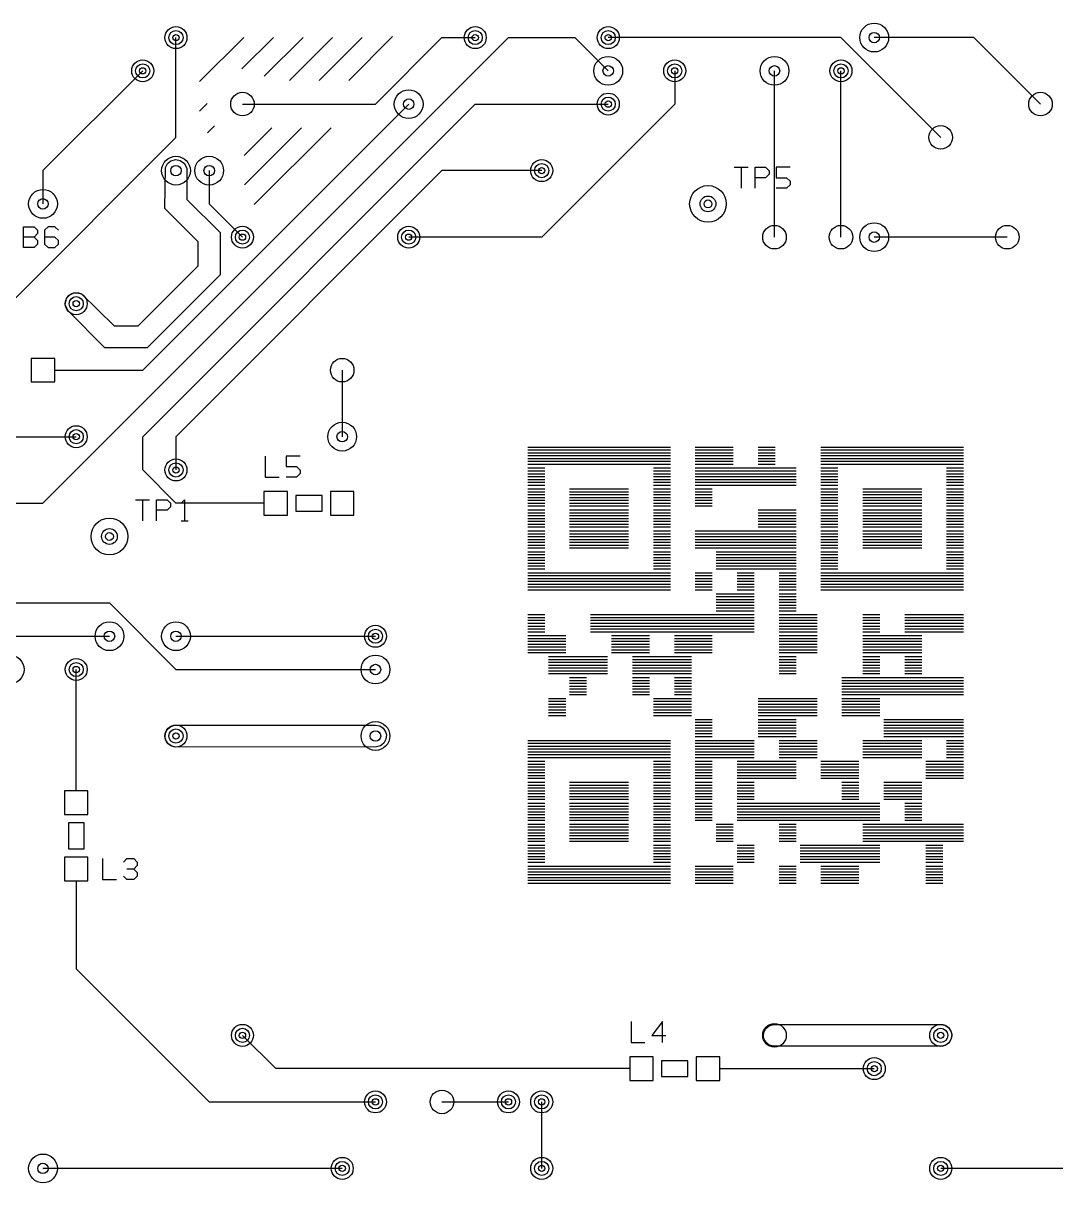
# Model space of a CAD drawing. Extents: x 8 to 285, y 7 to 52.
# Drawn here: x 150.38 to 189.81, y 7.07 to 51.35 of the extents above; entities that cross this region are included whole.
import ezdxf

# ---------------------------------------------------------------- set-up
doc = ezdxf.new("R2010")
doc.units = 0
doc.layers.add('SCORE', color=5, linetype='CONTINUOUS')

msp = doc.modelspace()

# ---------------------------------------------------------------- linework, layer by layer
at = {"layer": 'SCORE'}
for p, q in [((151.13, 33.02), (168.91, 50.8)), ((156.21, 46.99), (156.21, 50.8)), ((157.11, 49.1204), (158.7996, 50.81)), ((158.7303, 49.6093), (159.931, 50.81)), ((159.578, 49.3257), (161.0623, 50.81)), ((160.5437, 49.16), (162.1937, 50.81)), ((161.6751, 49.16), (163.3251, 50.81)), ((162.8064, 49.16), (164.4837, 50.8373)), ((163.83, 48.26), (166.37, 50.8)), ((166.37, 50.8), (167.64, 50.8)), ((168.91, 50.8), (171.45, 50.8)), ((171.45, 50.8), (172.72, 49.53)), ((181.61, 50.8), (172.72, 50.8)), ((185.42, 46.99), (181.61, 50.8)), ((186.69, 50.8), (182.88, 50.8)), ((189.23, 48.26), (186.69, 50.8)), ((154.94, 49.53), (151.13, 45.72)), ((175.26, 49.53), (175.26, 48.26)), ((179.07, 43.18), (179.07, 49.53)), ((181.61, 43.18), (181.61, 49.53)), ((157.11, 47.989), (157.4007, 48.2797)), ((154.94, 38.1), (165.1, 48.26)), ((154.94, 35.56), (167.64, 48.26)), ((158.75, 48.26), (163.83, 48.26)), ((167.64, 48.26), (172.72, 48.26)), ((175.26, 48.26), (170.18, 43.18)), ((157.4205, 47.1682), (157.6843, 47.432)), ((149.86, 40.64), (156.21, 46.99)), ((158.8104, 46.2954), (159.8751, 47.36)), ((158.8241, 45.1777), (161.0064, 47.36)), ((159.1987, 44.4209), (162.1378, 47.36)), ((155.8853, 45.9864), (156.012, 46.0904)), ((156.012, 46.0904), (156.21, 46.14)), ((156.21, 46.14), (156.3707, 46.108)), ((156.3707, 46.108), (156.5347, 45.9864)), ((151.13, 45.72), (151.13, 44.45)), ((155.79, 44.276), (155.8081, 45.8419)), ((155.8081, 45.8419), (155.8853, 45.9864)), ((166.37, 45.72), (156.21, 35.56)), ((156.5347, 45.9864), (156.6219, 45.8019)), ((156.6219, 45.8019), (156.63, 44.624)), ((157.48, 45.72), (157.48, 44.45)), ((170.18, 45.72), (166.37, 45.72)), ((177.53, 45.85), (178.0633, 45.85)), ((177.7967, 45.85), (177.7967, 45.05)), ((178.33, 45.05), (178.33, 45.85)), ((178.33, 45.85), (178.73, 45.85)), ((178.73, 45.85), (178.8633, 45.7167)), ((178.8633, 45.7167), (178.8633, 45.5833)), ((179.6633, 45.85), (179.13, 45.85)), ((179.13, 45.85), (179.13, 45.45)), ((178.73, 45.45), (178.33, 45.45)), ((178.8633, 45.5833), (178.73, 45.45)), ((179.13, 45.45), (179.53, 45.45)), ((179.53, 45.45), (179.6633, 45.3167)), ((179.6633, 45.1833), (179.53, 45.05)), ((179.6633, 45.3167), (179.6633, 45.1833)), ((179.53, 45.05), (179.13, 45.05)), ((156.63, 44.624), (157.9, 43.354)), ((157.48, 44.45), (158.75, 43.18)), ((157.06, 43.006), (155.79, 44.276)), ((150.39, 42.78), (150.39, 43.58)), ((150.39, 43.58), (150.79, 43.58)), ((150.79, 43.58), (150.9233, 43.4467)), ((150.9233, 43.4467), (150.9233, 43.3133)), ((151.3233, 43.58), (151.19, 43.4467)), ((151.19, 43.4467), (151.19, 42.9133)), ((151.59, 43.58), (151.3233, 43.58)), ((151.7233, 43.4467), (151.59, 43.58)), ((150.79, 43.18), (150.39, 43.18)), ((150.9233, 43.3133), (150.79, 43.18)), ((150.79, 43.18), (150.9233, 43.0467)), ((150.9233, 43.0467), (150.9233, 42.9133)), ((151.59, 43.18), (151.19, 43.18)), ((151.7233, 43.0467), (151.59, 43.18)), ((151.7233, 42.9133), (151.7233, 43.0467)), ((157.06, 42.084), (157.06, 43.006)), ((157.9, 43.354), (157.9, 41.736)), ((170.18, 43.18), (165.1, 43.18)), ((187.96, 43.18), (182.88, 43.18)), ((150.79, 42.78), (150.39, 42.78)), ((150.9233, 42.9133), (150.79, 42.78)), ((151.19, 42.9133), (151.3233, 42.78)), ((151.3233, 42.78), (151.59, 42.78)), ((151.59, 42.78), (151.7233, 42.9133)), ((154.766, 39.79), (157.06, 42.084)), ((157.9, 41.736), (155.114, 38.95)), ((151.982, 40.5988), (152.0296, 40.838)), ((152.0296, 40.838), (152.1336, 40.9647)), ((152.1336, 40.9647), (152.2781, 41.0419)), ((152.2781, 41.0419), (152.4412, 41.058)), ((152.4412, 41.058), (152.598, 41.0104)), ((152.598, 41.0104), (153.844, 39.79)), ((152.0753, 40.3736), (151.982, 40.5988)), ((153.496, 38.95), (152.0753, 40.3736)), ((153.844, 39.79), (154.766, 39.79)), ((151.58, 38.55), (150.68, 38.55)), ((150.68, 38.55), (150.68, 37.65)), ((151.58, 37.65), (151.58, 38.55)), ((155.114, 38.95), (153.496, 38.95)), ((151.58, 38.1), (153.67, 38.1)), ((153.67, 38.1), (154.94, 38.1)), ((162.56, 38.1), (162.56, 35.56)), ((150.68, 37.65), (151.58, 37.65)), ((147.32, 35.56), (152.4, 35.56)), ((154.94, 34.29), (154.94, 35.56)), ((156.21, 35.56), (156.21, 34.29)), ((169.645, 35.165), (175.095, 35.165)), ((169.645, 35.0567), (175.095, 35.0567)), ((176.045, 35.165), (177.495, 35.165)), ((176.045, 35.0567), (177.495, 35.0567)), ((178.445, 35.165), (179.095, 35.165)), ((178.445, 35.0567), (179.095, 35.0567)), ((180.845, 35.165), (186.295, 35.165)), ((180.845, 35.0567), (186.295, 35.0567)), ((159.62, 34.82), (159.62, 34.02)), ((160.9533, 34.82), (160.42, 34.82)), ((160.42, 34.82), (160.42, 34.42)), ((169.645, 34.9483), (175.095, 34.9483)), ((169.645, 34.84), (175.095, 34.84)), ((169.645, 34.7317), (175.095, 34.7317)), ((169.645, 34.6233), (175.095, 34.6233)), ((176.045, 34.9483), (177.495, 34.9483)), ((176.045, 34.84), (177.495, 34.84)), ((176.045, 34.7317), (177.495, 34.7317)), ((176.045, 34.6233), (177.495, 34.6233)), ((178.445, 34.9483), (179.095, 34.9483)), ((178.445, 34.84), (179.095, 34.84)), ((178.445, 34.7317), (179.095, 34.7317)), ((178.445, 34.6233), (179.095, 34.6233)), ((180.845, 34.9483), (186.295, 34.9483)), ((180.845, 34.84), (186.295, 34.84)), ((180.845, 34.7317), (186.295, 34.7317)), ((180.845, 34.6233), (186.295, 34.6233)), ((156.21, 33.02), (154.94, 34.29)), ((160.42, 34.42), (160.82, 34.42)), ((160.82, 34.42), (160.9533, 34.2867)), ((160.9533, 34.1533), (160.82, 34.02)), ((160.9533, 34.2867), (160.9533, 34.1533)), ((169.645, 34.515), (175.095, 34.515)), ((169.645, 34.365), (170.295, 34.365)), ((169.645, 34.2567), (170.295, 34.2567)), ((169.645, 34.1483), (170.295, 34.1483)), ((174.445, 34.365), (175.095, 34.365)), ((174.445, 34.2567), (175.095, 34.2567)), ((174.445, 34.1483), (175.095, 34.1483)), ((176.045, 34.515), (177.495, 34.515)), ((176.045, 34.365), (179.895, 34.365)), ((176.045, 34.2567), (179.895, 34.2567)), ((176.045, 34.1483), (179.895, 34.1483)), ((178.445, 34.515), (179.095, 34.515)), ((180.845, 34.515), (186.295, 34.515)), ((180.845, 34.365), (181.495, 34.365)), ((180.845, 34.2567), (181.495, 34.2567)), ((180.845, 34.1483), (181.495, 34.1483)), ((185.645, 34.365), (186.295, 34.365)), ((185.645, 34.2567), (186.295, 34.2567)), ((185.645, 34.1483), (186.295, 34.1483)), ((159.62, 34.02), (160.1533, 34.02)), ((160.82, 34.02), (160.42, 34.02)), ((169.645, 34.04), (170.295, 34.04)), ((169.645, 33.9317), (170.295, 33.9317)), ((169.645, 33.8233), (170.295, 33.8233)), ((169.645, 33.715), (170.295, 33.715)), ((174.445, 34.04), (175.095, 34.04)), ((174.445, 33.9317), (175.095, 33.9317)), ((174.445, 33.8233), (175.095, 33.8233)), ((174.445, 33.715), (175.095, 33.715)), ((176.045, 34.04), (179.895, 34.04)), ((176.045, 33.9317), (179.895, 33.9317)), ((176.045, 33.8233), (179.895, 33.8233)), ((176.045, 33.715), (179.895, 33.715)), ((180.845, 34.04), (181.495, 34.04)), ((180.845, 33.9317), (181.495, 33.9317)), ((180.845, 33.8233), (181.495, 33.8233)), ((180.845, 33.715), (181.495, 33.715)), ((185.645, 34.04), (186.295, 34.04)), ((185.645, 33.9317), (186.295, 33.9317)), ((185.645, 33.8233), (186.295, 33.8233)), ((185.645, 33.715), (186.295, 33.715)), ((160.47, 33.47), (159.57, 33.47)), ((159.57, 33.47), (159.57, 32.57)), ((160.47, 32.57), (160.47, 33.47)), ((161.79, 33.32), (160.79, 33.32)), ((160.79, 33.32), (160.79, 32.72)), ((161.79, 32.72), (161.79, 33.32)), ((163.01, 33.47), (162.11, 33.47)), ((162.11, 33.47), (162.11, 32.57)), ((163.01, 32.57), (163.01, 33.47)), ((169.645, 33.565), (170.295, 33.565)), ((169.645, 33.4567), (170.295, 33.4567)), ((169.645, 33.3483), (170.295, 33.3483)), ((169.645, 33.24), (170.295, 33.24)), ((171.245, 33.565), (173.495, 33.565)), ((171.245, 33.4567), (173.495, 33.4567)), ((171.245, 33.3483), (173.495, 33.3483)), ((171.245, 33.24), (173.495, 33.24)), ((174.445, 33.565), (175.095, 33.565)), ((174.445, 33.4567), (175.095, 33.4567)), ((174.445, 33.3483), (175.095, 33.3483)), ((174.445, 33.24), (175.095, 33.24)), ((176.045, 33.565), (176.695, 33.565)), ((176.045, 33.4567), (176.695, 33.4567)), ((176.045, 33.3483), (176.695, 33.3483)), ((176.045, 33.24), (176.695, 33.24)), ((180.845, 33.565), (181.495, 33.565)), ((180.845, 33.4567), (181.495, 33.4567)), ((180.845, 33.3483), (181.495, 33.3483)), ((180.845, 33.24), (181.495, 33.24)), ((182.445, 33.565), (184.695, 33.565)), ((182.445, 33.4567), (184.695, 33.4567)), ((182.445, 33.3483), (184.695, 33.3483)), ((182.445, 33.24), (184.695, 33.24)), ((185.645, 33.565), (186.295, 33.565)), ((185.645, 33.4567), (186.295, 33.4567)), ((185.645, 33.3483), (186.295, 33.3483)), ((185.645, 33.24), (186.295, 33.24)), ((149.86, 33.02), (151.13, 33.02)), ((154.67, 33.15), (155.2033, 33.15)), ((154.9367, 33.15), (154.9367, 32.35)), ((155.47, 32.35), (155.47, 33.15)), ((155.47, 33.15), (155.87, 33.15)), ((155.87, 33.15), (156.0033, 33.0167)), ((156.0033, 32.8833), (155.87, 32.75)), ((156.0033, 33.0167), (156.0033, 32.8833)), ((157.48, 33.02), (156.21, 33.02)), ((156.4033, 33.0167), (156.5367, 33.15)), ((156.5367, 33.15), (156.5367, 32.35)), ((159.57, 33.02), (157.48, 33.02)), ((169.645, 33.1317), (170.295, 33.1317)), ((169.645, 33.0233), (170.295, 33.0233)), ((169.645, 32.915), (170.295, 32.915)), ((171.245, 33.1317), (173.495, 33.1317)), ((171.245, 33.0233), (173.495, 33.0233)), ((171.245, 32.915), (173.495, 32.915)), ((174.445, 33.1317), (175.095, 33.1317)), ((174.445, 33.0233), (175.095, 33.0233)), ((174.445, 32.915), (175.095, 32.915)), ((176.045, 33.1317), (176.695, 33.1317)), ((176.045, 33.0233), (176.695, 33.0233)), ((176.045, 32.915), (176.695, 32.915)), ((180.845, 33.1317), (181.495, 33.1317)), ((180.845, 33.0233), (181.495, 33.0233)), ((180.845, 32.915), (181.495, 32.915)), ((182.445, 33.1317), (184.695, 33.1317)), ((182.445, 33.0233), (184.695, 33.0233)), ((182.445, 32.915), (184.695, 32.915)), ((185.645, 33.1317), (186.295, 33.1317)), ((185.645, 33.0233), (186.295, 33.0233)), ((185.645, 32.915), (186.295, 32.915)), ((155.87, 32.75), (155.47, 32.75)), ((156.4033, 32.35), (156.67, 32.35)), ((159.57, 32.57), (160.47, 32.57)), ((160.79, 32.72), (161.79, 32.72)), ((162.11, 32.57), (163.01, 32.57)), ((169.645, 32.765), (170.295, 32.765)), ((169.645, 32.6567), (170.295, 32.6567)), ((169.645, 32.5483), (170.295, 32.5483)), ((169.645, 32.44), (170.295, 32.44)), ((169.645, 32.3317), (170.295, 32.3317)), ((171.245, 32.765), (173.495, 32.765)), ((171.245, 32.6567), (173.495, 32.6567)), ((171.245, 32.5483), (173.495, 32.5483)), ((171.245, 32.44), (173.495, 32.44)), ((171.245, 32.3317), (173.495, 32.3317)), ((174.445, 32.765), (175.095, 32.765)), ((174.445, 32.6567), (175.095, 32.6567)), ((174.445, 32.5483), (175.095, 32.5483)), ((174.445, 32.44), (175.095, 32.44)), ((174.445, 32.3317), (175.095, 32.3317)), ((178.445, 32.765), (179.895, 32.765)), ((178.445, 32.6567), (179.895, 32.6567)), ((178.445, 32.5483), (179.895, 32.5483)), ((178.445, 32.44), (179.895, 32.44)), ((178.445, 32.3317), (179.895, 32.3317)), ((180.845, 32.765), (181.495, 32.765)), ((180.845, 32.6567), (181.495, 32.6567)), ((180.845, 32.5483), (181.495, 32.5483)), ((180.845, 32.44), (181.495, 32.44)), ((180.845, 32.3317), (181.495, 32.3317)), ((182.445, 32.765), (184.695, 32.765)), ((182.445, 32.6567), (184.695, 32.6567)), ((182.445, 32.5483), (184.695, 32.5483)), ((182.445, 32.44), (184.695, 32.44)), ((182.445, 32.3317), (184.695, 32.3317)), ((185.645, 32.765), (186.295, 32.765)), ((185.645, 32.6567), (186.295, 32.6567)), ((185.645, 32.5483), (186.295, 32.5483)), ((185.645, 32.44), (186.295, 32.44)), ((185.645, 32.3317), (186.295, 32.3317)), ((169.645, 32.2233), (170.295, 32.2233)), ((169.645, 32.115), (170.295, 32.115)), ((169.645, 31.965), (170.295, 31.965)), ((171.245, 32.2233), (173.495, 32.2233)), ((171.245, 32.115), (173.495, 32.115)), ((171.245, 31.965), (173.495, 31.965)), ((174.445, 32.2233), (175.095, 32.2233)), ((174.445, 32.115), (175.095, 32.115)), ((174.445, 31.965), (175.095, 31.965)), ((176.045, 31.965), (179.895, 31.965)), ((178.445, 32.2233), (179.895, 32.2233)), ((178.445, 32.115), (179.895, 32.115)), ((180.845, 32.2233), (181.495, 32.2233)), ((180.845, 32.115), (181.495, 32.115)), ((180.845, 31.965), (181.495, 31.965)), ((182.445, 32.2233), (184.695, 32.2233)), ((182.445, 32.115), (184.695, 32.115)), ((182.445, 31.965), (184.695, 31.965)), ((185.645, 32.2233), (186.295, 32.2233)), ((185.645, 32.115), (186.295, 32.115)), ((185.645, 31.965), (186.295, 31.965)), ((169.645, 31.8567), (170.295, 31.8567)), ((169.645, 31.7483), (170.295, 31.7483)), ((169.645, 31.64), (170.295, 31.64)), ((169.645, 31.5317), (170.295, 31.5317)), ((171.245, 31.8567), (173.495, 31.8567)), ((171.245, 31.7483), (173.495, 31.7483)), ((171.245, 31.64), (173.495, 31.64)), ((171.245, 31.5317), (173.495, 31.5317)), ((174.445, 31.8567), (175.095, 31.8567)), ((174.445, 31.7483), (175.095, 31.7483)), ((174.445, 31.64), (175.095, 31.64)), ((174.445, 31.5317), (175.095, 31.5317)), ((176.045, 31.8567), (179.895, 31.8567)), ((176.045, 31.7483), (179.895, 31.7483)), ((176.045, 31.64), (179.895, 31.64)), ((176.045, 31.5317), (179.895, 31.5317)), ((180.845, 31.8567), (181.495, 31.8567)), ((180.845, 31.7483), (181.495, 31.7483)), ((180.845, 31.64), (181.495, 31.64)), ((180.845, 31.5317), (181.495, 31.5317)), ((182.445, 31.8567), (184.695, 31.8567)), ((182.445, 31.7483), (184.695, 31.7483)), ((182.445, 31.64), (184.695, 31.64)), ((182.445, 31.5317), (184.695, 31.5317)), ((185.645, 31.8567), (186.295, 31.8567)), ((185.645, 31.7483), (186.295, 31.7483)), ((185.645, 31.64), (186.295, 31.64)), ((185.645, 31.5317), (186.295, 31.5317)), ((169.645, 31.4233), (170.295, 31.4233)), ((169.645, 31.315), (170.295, 31.315)), ((169.645, 31.165), (170.295, 31.165)), ((169.645, 31.0567), (170.295, 31.0567)), ((171.245, 31.4233), (173.495, 31.4233)), ((171.245, 31.315), (173.495, 31.315)), ((174.445, 31.4233), (175.095, 31.4233)), ((174.445, 31.315), (175.095, 31.315)), ((174.445, 31.165), (175.095, 31.165)), ((174.445, 31.0567), (175.095, 31.0567)), ((176.045, 31.4233), (179.895, 31.4233)), ((176.045, 31.315), (179.895, 31.315)), ((176.845, 31.165), (179.895, 31.165)), ((176.845, 31.0567), (179.895, 31.0567)), ((180.845, 31.4233), (181.495, 31.4233)), ((180.845, 31.315), (181.495, 31.315)), ((180.845, 31.165), (181.495, 31.165)), ((180.845, 31.0567), (181.495, 31.0567)), ((182.445, 31.4233), (184.695, 31.4233)), ((182.445, 31.315), (184.695, 31.315)), ((185.645, 31.4233), (186.295, 31.4233)), ((185.645, 31.315), (186.295, 31.315)), ((185.645, 31.165), (186.295, 31.165)), ((185.645, 31.0567), (186.295, 31.0567)), ((169.645, 30.9483), (170.295, 30.9483)), ((169.645, 30.84), (170.295, 30.84)), ((169.645, 30.7317), (170.295, 30.7317)), ((169.645, 30.6233), (170.295, 30.6233)), ((174.445, 30.9483), (175.095, 30.9483)), ((174.445, 30.84), (175.095, 30.84)), ((174.445, 30.7317), (175.095, 30.7317)), ((174.445, 30.6233), (175.095, 30.6233)), ((176.845, 30.9483), (179.895, 30.9483)), ((176.845, 30.84), (179.895, 30.84)), ((176.845, 30.7317), (179.895, 30.7317)), ((176.845, 30.6233), (179.895, 30.6233)), ((180.845, 30.9483), (181.495, 30.9483)), ((180.845, 30.84), (181.495, 30.84)), ((180.845, 30.7317), (181.495, 30.7317)), ((180.845, 30.6233), (181.495, 30.6233)), ((185.645, 30.9483), (186.295, 30.9483)), ((185.645, 30.84), (186.295, 30.84)), ((185.645, 30.7317), (186.295, 30.7317)), ((185.645, 30.6233), (186.295, 30.6233)), ((169.645, 30.515), (170.295, 30.515)), ((169.645, 30.365), (175.095, 30.365)), ((169.645, 30.2567), (175.095, 30.2567)), ((169.645, 30.1483), (175.095, 30.1483)), ((174.445, 30.515), (175.095, 30.515)), ((176.045, 30.365), (176.695, 30.365)), ((176.045, 30.2567), (176.695, 30.2567)), ((176.045, 30.1483), (176.695, 30.1483)), ((176.845, 30.515), (179.895, 30.515)), ((177.645, 30.365), (178.295, 30.365)), ((177.645, 30.2567), (178.295, 30.2567)), ((177.645, 30.1483), (178.295, 30.1483)), ((179.245, 30.365), (179.895, 30.365)), ((179.245, 30.2567), (179.895, 30.2567)), ((179.245, 30.1483), (179.895, 30.1483)), ((180.845, 30.515), (181.495, 30.515)), ((180.845, 30.365), (186.295, 30.365)), ((180.845, 30.2567), (186.295, 30.2567)), ((180.845, 30.1483), (186.295, 30.1483)), ((185.645, 30.515), (186.295, 30.515)), ((169.645, 30.04), (175.095, 30.04)), ((169.645, 29.9317), (175.095, 29.9317)), ((169.645, 29.8233), (175.095, 29.8233)), ((169.645, 29.715), (175.095, 29.715)), ((176.045, 30.04), (176.695, 30.04)), ((176.045, 29.9317), (176.695, 29.9317)), ((176.045, 29.8233), (176.695, 29.8233)), ((176.045, 29.715), (176.695, 29.715)), ((177.645, 30.04), (178.295, 30.04)), ((177.645, 29.9317), (178.295, 29.9317)), ((177.645, 29.8233), (178.295, 29.8233)), ((177.645, 29.715), (178.295, 29.715)), ((179.245, 30.04), (179.895, 30.04)), ((179.245, 29.9317), (179.895, 29.9317)), ((179.245, 29.8233), (179.895, 29.8233)), ((179.245, 29.715), (179.895, 29.715)), ((180.845, 30.04), (186.295, 30.04)), ((180.845, 29.9317), (186.295, 29.9317)), ((180.845, 29.8233), (186.295, 29.8233)), ((180.845, 29.715), (186.295, 29.715)), ((176.845, 29.565), (178.295, 29.565)), ((176.845, 29.4567), (178.295, 29.4567)), ((176.845, 29.3483), (178.295, 29.3483)), ((176.845, 29.24), (178.295, 29.24)), ((179.245, 29.565), (179.895, 29.565)), ((179.245, 29.4567), (179.895, 29.4567)), ((179.245, 29.3483), (179.895, 29.3483)), ((179.245, 29.24), (179.895, 29.24)), ((144.78, 29.21), (153.67, 29.21)), ((153.67, 29.21), (156.21, 26.67)), ((176.845, 29.1317), (178.295, 29.1317)), ((176.845, 29.0233), (178.295, 29.0233)), ((176.845, 28.915), (178.295, 28.915)), ((179.245, 29.1317), (179.895, 29.1317)), ((179.245, 29.0233), (179.895, 29.0233)), ((179.245, 28.915), (179.895, 28.915)), ((169.645, 28.765), (170.295, 28.765)), ((169.645, 28.6567), (170.295, 28.6567)), ((169.645, 28.5483), (170.295, 28.5483)), ((169.645, 28.44), (170.295, 28.44)), ((172.045, 28.765), (178.295, 28.765)), ((172.045, 28.6567), (178.295, 28.6567)), ((172.045, 28.5483), (178.295, 28.5483)), ((172.045, 28.44), (178.295, 28.44)), ((179.245, 28.765), (180.695, 28.765)), ((179.245, 28.6567), (180.695, 28.6567)), ((179.245, 28.5483), (180.695, 28.5483)), ((179.245, 28.44), (180.695, 28.44)), ((182.445, 28.765), (183.095, 28.765)), ((182.445, 28.6567), (183.095, 28.6567)), ((182.445, 28.5483), (183.095, 28.5483)), ((182.445, 28.44), (183.095, 28.44)), ((184.045, 28.765), (186.295, 28.765)), ((184.045, 28.6567), (186.295, 28.6567)), ((184.045, 28.5483), (186.295, 28.5483)), ((184.045, 28.44), (186.295, 28.44)), ((143.51, 27.94), (153.67, 27.94)), ((156.21, 27.94), (163.83, 27.94)), ((169.645, 28.3317), (170.295, 28.3317)), ((169.645, 28.2233), (170.295, 28.2233)), ((169.645, 28.115), (170.295, 28.115)), ((169.645, 27.965), (171.095, 27.965)), ((172.045, 28.3317), (178.295, 28.3317)), ((172.045, 28.2233), (178.295, 28.2233)), ((172.045, 28.115), (178.295, 28.115)), ((172.845, 27.965), (174.295, 27.965)), ((175.245, 27.965), (176.695, 27.965)), ((179.245, 28.3317), (180.695, 28.3317)), ((179.245, 28.2233), (180.695, 28.2233)), ((179.245, 28.115), (180.695, 28.115)), ((179.245, 27.965), (180.695, 27.965)), ((182.445, 28.3317), (183.095, 28.3317)), ((182.445, 28.2233), (183.095, 28.2233)), ((182.445, 28.115), (183.095, 28.115)), ((182.445, 27.965), (184.695, 27.965)), ((184.045, 28.3317), (186.295, 28.3317)), ((184.045, 28.2233), (186.295, 28.2233)), ((184.045, 28.115), (186.295, 28.115)), ((169.645, 27.8567), (171.095, 27.8567)), ((169.645, 27.7483), (171.095, 27.7483)), ((169.645, 27.64), (171.095, 27.64)), ((169.645, 27.5317), (171.095, 27.5317)), ((172.845, 27.8567), (174.295, 27.8567)), ((172.845, 27.7483), (174.295, 27.7483)), ((172.845, 27.64), (174.295, 27.64)), ((172.845, 27.5317), (174.295, 27.5317)), ((175.245, 27.8567), (176.695, 27.8567)), ((175.245, 27.7483), (176.695, 27.7483)), ((175.245, 27.64), (176.695, 27.64)), ((175.245, 27.5317), (176.695, 27.5317)), ((179.245, 27.8567), (180.695, 27.8567)), ((179.245, 27.7483), (180.695, 27.7483)), ((179.245, 27.64), (180.695, 27.64)), ((179.245, 27.5317), (180.695, 27.5317)), ((182.445, 27.8567), (184.695, 27.8567)), ((182.445, 27.7483), (184.695, 27.7483)), ((182.445, 27.64), (184.695, 27.64)), ((182.445, 27.5317), (184.695, 27.5317)), ((169.645, 27.4233), (171.095, 27.4233)), ((169.645, 27.315), (171.095, 27.315)), ((170.445, 27.165), (172.695, 27.165)), ((170.445, 27.0567), (172.695, 27.0567)), ((172.845, 27.4233), (174.295, 27.4233)), ((172.845, 27.315), (174.295, 27.315)), ((173.645, 27.165), (175.895, 27.165)), ((173.645, 27.0567), (175.895, 27.0567)), ((175.245, 27.4233), (176.695, 27.4233)), ((175.245, 27.315), (176.695, 27.315)), ((179.245, 27.4233), (180.695, 27.4233)), ((179.245, 27.315), (180.695, 27.315)), ((179.245, 27.165), (179.895, 27.165)), ((179.245, 27.0567), (179.895, 27.0567)), ((182.445, 27.4233), (184.695, 27.4233)), ((182.445, 27.315), (184.695, 27.315)), ((182.445, 27.165), (183.095, 27.165)), ((182.445, 27.0567), (183.095, 27.0567)), ((184.045, 27.165), (184.695, 27.165)), ((184.045, 27.0567), (184.695, 27.0567)), ((152.4, 24.13), (152.4, 26.67)), ((156.21, 26.67), (163.83, 26.67)), ((170.445, 26.9483), (172.695, 26.9483)), ((170.445, 26.84), (172.695, 26.84)), ((170.445, 26.7317), (172.695, 26.7317)), ((170.445, 26.6233), (172.695, 26.6233)), ((173.645, 26.9483), (175.895, 26.9483)), ((173.645, 26.84), (175.895, 26.84)), ((173.645, 26.7317), (175.895, 26.7317)), ((173.645, 26.6233), (175.895, 26.6233)), ((179.245, 26.9483), (179.895, 26.9483)), ((179.245, 26.84), (179.895, 26.84)), ((179.245, 26.7317), (179.895, 26.7317)), ((179.245, 26.6233), (179.895, 26.6233)), ((182.445, 26.9483), (183.095, 26.9483)), ((182.445, 26.84), (183.095, 26.84)), ((182.445, 26.7317), (183.095, 26.7317)), ((182.445, 26.6233), (183.095, 26.6233)), ((184.045, 26.9483), (184.695, 26.9483)), ((184.045, 26.84), (184.695, 26.84)), ((184.045, 26.7317), (184.695, 26.7317)), ((184.045, 26.6233), (184.695, 26.6233)), ((170.445, 26.515), (172.695, 26.515)), ((171.245, 26.365), (171.895, 26.365)), ((171.245, 26.2567), (171.895, 26.2567)), ((171.245, 26.1483), (171.895, 26.1483)), ((173.645, 26.515), (175.895, 26.515)), ((173.645, 26.365), (174.295, 26.365)), ((173.645, 26.2567), (174.295, 26.2567)), ((173.645, 26.1483), (174.295, 26.1483)), ((175.245, 26.365), (175.895, 26.365)), ((175.245, 26.2567), (175.895, 26.2567)), ((175.245, 26.1483), (175.895, 26.1483)), ((179.245, 26.515), (179.895, 26.515)), ((181.645, 26.365), (186.295, 26.365)), ((181.645, 26.2567), (186.295, 26.2567)), ((181.645, 26.1483), (186.295, 26.1483)), ((182.445, 26.515), (183.095, 26.515)), ((184.045, 26.515), (184.695, 26.515)), ((171.245, 26.04), (171.895, 26.04)), ((171.245, 25.9317), (171.895, 25.9317)), ((171.245, 25.8233), (171.895, 25.8233)), ((171.245, 25.715), (171.895, 25.715)), ((173.645, 26.04), (174.295, 26.04)), ((173.645, 25.9317), (174.295, 25.9317)), ((173.645, 25.8233), (174.295, 25.8233)), ((173.645, 25.715), (174.295, 25.715)), ((175.245, 26.04), (175.895, 26.04)), ((175.245, 25.9317), (175.895, 25.9317)), ((175.245, 25.8233), (175.895, 25.8233)), ((175.245, 25.715), (175.895, 25.715)), ((181.645, 26.04), (186.295, 26.04)), ((181.645, 25.9317), (186.295, 25.9317)), ((181.645, 25.8233), (186.295, 25.8233)), ((181.645, 25.715), (186.295, 25.715)), ((170.445, 25.565), (171.095, 25.565)), ((170.445, 25.4567), (171.095, 25.4567)), ((170.445, 25.3483), (171.095, 25.3483)), ((170.445, 25.24), (171.095, 25.24)), ((174.445, 25.565), (175.895, 25.565)), ((174.445, 25.4567), (175.895, 25.4567)), ((174.445, 25.3483), (175.895, 25.3483)), ((174.445, 25.24), (175.895, 25.24)), ((178.445, 25.565), (180.695, 25.565)), ((178.445, 25.4567), (180.695, 25.4567)), ((178.445, 25.3483), (180.695, 25.3483)), ((178.445, 25.24), (180.695, 25.24)), ((181.645, 25.565), (183.095, 25.565)), ((181.645, 25.4567), (183.095, 25.4567)), ((181.645, 25.3483), (183.095, 25.3483)), ((181.645, 25.24), (183.095, 25.24)), ((170.445, 25.1317), (171.095, 25.1317)), ((170.445, 25.0233), (171.095, 25.0233)), ((170.445, 24.915), (171.095, 24.915)), ((174.445, 25.1317), (175.895, 25.1317)), ((174.445, 25.0233), (175.895, 25.0233)), ((174.445, 24.915), (175.895, 24.915)), ((178.445, 25.1317), (180.695, 25.1317)), ((178.445, 25.0233), (180.695, 25.0233)), ((178.445, 24.915), (180.695, 24.915)), ((181.645, 25.1317), (183.095, 25.1317)), ((181.645, 25.0233), (183.095, 25.0233)), ((181.645, 24.915), (183.095, 24.915)), ((155.8081, 24.2519), (155.8853, 24.3964)), ((155.8853, 24.3964), (156.012, 24.5004)), ((156.012, 24.5004), (156.1688, 24.548)), ((156.1688, 24.548), (163.83, 24.55)), ((163.83, 24.55), (163.9907, 24.518)), ((163.9907, 24.518), (164.127, 24.427)), ((164.127, 24.427), (164.218, 24.2907)), ((176.045, 24.765), (176.695, 24.765)), ((176.045, 24.6567), (176.695, 24.6567)), ((176.045, 24.5483), (176.695, 24.5483)), ((176.045, 24.44), (176.695, 24.44)), ((178.445, 24.765), (179.895, 24.765)), ((178.445, 24.6567), (179.895, 24.6567)), ((178.445, 24.5483), (179.895, 24.5483)), ((178.445, 24.44), (179.895, 24.44)), ((183.245, 24.765), (186.295, 24.765)), ((183.245, 24.6567), (186.295, 24.6567)), ((183.245, 24.5483), (186.295, 24.5483)), ((183.245, 24.44), (186.295, 24.44)), ((152.4, 22.04), (152.4, 24.13)), ((155.792, 24.0888), (155.8081, 24.2519)), ((155.822, 23.9693), (155.792, 24.0888)), ((155.913, 23.833), (155.822, 23.9693)), ((164.2319, 24.0081), (164.1547, 23.8636)), ((164.218, 24.2907), (164.248, 24.1712)), ((164.248, 24.1712), (164.2319, 24.0081)), ((169.645, 23.965), (175.095, 23.965)), ((176.045, 24.3317), (176.695, 24.3317)), ((176.045, 24.2233), (176.695, 24.2233)), ((176.045, 24.115), (176.695, 24.115)), ((176.045, 23.965), (178.295, 23.965)), ((178.445, 24.3317), (179.895, 24.3317)), ((178.445, 24.2233), (179.895, 24.2233)), ((178.445, 24.115), (179.895, 24.115)), ((179.245, 23.965), (180.695, 23.965)), ((182.445, 23.965), (184.695, 23.965)), ((183.245, 24.3317), (186.295, 24.3317)), ((183.245, 24.2233), (186.295, 24.2233)), ((183.245, 24.115), (186.295, 24.115)), ((185.645, 23.965), (186.295, 23.965)), ((156.0493, 23.742), (155.913, 23.833)), ((156.21, 23.71), (156.0493, 23.742)), ((163.8712, 23.712), (156.21, 23.71)), ((164.028, 23.7596), (163.8712, 23.712)), ((164.1547, 23.8636), (164.028, 23.7596)), ((169.645, 23.8567), (175.095, 23.8567)), ((169.645, 23.7483), (175.095, 23.7483)), ((169.645, 23.64), (175.095, 23.64)), ((169.645, 23.5317), (175.095, 23.5317)), ((176.045, 23.8567), (178.295, 23.8567)), ((176.045, 23.7483), (178.295, 23.7483)), ((176.045, 23.64), (178.295, 23.64)), ((176.045, 23.5317), (178.295, 23.5317)), ((179.245, 23.8567), (180.695, 23.8567)), ((179.245, 23.7483), (180.695, 23.7483)), ((179.245, 23.64), (180.695, 23.64)), ((179.245, 23.5317), (180.695, 23.5317)), ((182.445, 23.8567), (184.695, 23.8567)), ((182.445, 23.7483), (184.695, 23.7483)), ((182.445, 23.64), (184.695, 23.64)), ((182.445, 23.5317), (184.695, 23.5317)), ((185.645, 23.8567), (186.295, 23.8567)), ((185.645, 23.7483), (186.295, 23.7483)), ((185.645, 23.64), (186.295, 23.64)), ((185.645, 23.5317), (186.295, 23.5317)), ((169.645, 23.4233), (175.095, 23.4233)), ((169.645, 23.315), (175.095, 23.315)), ((169.645, 23.165), (170.295, 23.165)), ((169.645, 23.0567), (170.295, 23.0567)), ((174.445, 23.165), (175.095, 23.165)), ((174.445, 23.0567), (175.095, 23.0567)), ((176.045, 23.4233), (178.295, 23.4233)), ((176.045, 23.315), (178.295, 23.315)), ((176.045, 23.165), (176.695, 23.165)), ((176.045, 23.0567), (176.695, 23.0567)), ((177.645, 23.165), (179.895, 23.165)), ((177.645, 23.0567), (179.895, 23.0567)), ((179.245, 23.4233), (180.695, 23.4233)), ((179.245, 23.315), (180.695, 23.315)), ((180.845, 23.165), (182.295, 23.165)), ((180.845, 23.0567), (182.295, 23.0567)), ((182.445, 23.4233), (184.695, 23.4233)), ((182.445, 23.315), (184.695, 23.315)), ((184.845, 23.165), (186.295, 23.165)), ((184.845, 23.0567), (186.295, 23.0567)), ((185.645, 23.4233), (186.295, 23.4233)), ((185.645, 23.315), (186.295, 23.315)), ((169.645, 22.9483), (170.295, 22.9483)), ((169.645, 22.84), (170.295, 22.84)), ((169.645, 22.7317), (170.295, 22.7317)), ((169.645, 22.6233), (170.295, 22.6233)), ((174.445, 22.9483), (175.095, 22.9483)), ((174.445, 22.84), (175.095, 22.84)), ((174.445, 22.7317), (175.095, 22.7317)), ((174.445, 22.6233), (175.095, 22.6233)), ((176.045, 22.9483), (176.695, 22.9483)), ((176.045, 22.84), (176.695, 22.84)), ((176.045, 22.7317), (176.695, 22.7317)), ((176.045, 22.6233), (176.695, 22.6233)), ((177.645, 22.9483), (179.895, 22.9483)), ((177.645, 22.84), (179.895, 22.84)), ((177.645, 22.7317), (179.895, 22.7317)), ((177.645, 22.6233), (179.895, 22.6233)), ((180.845, 22.9483), (182.295, 22.9483)), ((180.845, 22.84), (182.295, 22.84)), ((180.845, 22.7317), (182.295, 22.7317)), ((180.845, 22.6233), (182.295, 22.6233)), ((184.845, 22.9483), (186.295, 22.9483)), ((184.845, 22.84), (186.295, 22.84)), ((184.845, 22.7317), (186.295, 22.7317)), ((184.845, 22.6233), (186.295, 22.6233)), ((169.645, 22.515), (170.295, 22.515)), ((169.645, 22.365), (170.295, 22.365)), ((169.645, 22.2567), (170.295, 22.2567)), ((169.645, 22.1483), (170.295, 22.1483)), ((171.245, 22.365), (173.495, 22.365)), ((171.245, 22.2567), (173.495, 22.2567)), ((171.245, 22.1483), (173.495, 22.1483)), ((174.445, 22.515), (175.095, 22.515)), ((174.445, 22.365), (175.095, 22.365)), ((174.445, 22.2567), (175.095, 22.2567)), ((174.445, 22.1483), (175.095, 22.1483)), ((176.045, 22.515), (176.695, 22.515)), ((176.045, 22.365), (176.695, 22.365)), ((176.045, 22.2567), (176.695, 22.2567)), ((176.045, 22.1483), (176.695, 22.1483)), ((177.645, 22.515), (179.895, 22.515)), ((177.645, 22.365), (178.295, 22.365)), ((177.645, 22.2567), (178.295, 22.2567)), ((177.645, 22.1483), (178.295, 22.1483)), ((180.845, 22.515), (182.295, 22.515)), ((181.645, 22.365), (182.295, 22.365)), ((181.645, 22.2567), (182.295, 22.2567)), ((181.645, 22.1483), (182.295, 22.1483)), ((183.245, 22.365), (184.695, 22.365)), ((183.245, 22.2567), (184.695, 22.2567)), ((183.245, 22.1483), (184.695, 22.1483)), ((184.845, 22.515), (186.295, 22.515)), ((152.85, 22.04), (151.95, 22.04)), ((151.95, 22.04), (151.95, 21.14)), ((152.85, 21.14), (152.85, 22.04)), ((169.645, 22.04), (170.295, 22.04)), ((169.645, 21.9317), (170.295, 21.9317)), ((169.645, 21.8233), (170.295, 21.8233)), ((169.645, 21.715), (170.295, 21.715)), ((171.245, 22.04), (173.495, 22.04)), ((171.245, 21.9317), (173.495, 21.9317)), ((171.245, 21.8233), (173.495, 21.8233)), ((171.245, 21.715), (173.495, 21.715)), ((174.445, 22.04), (175.095, 22.04)), ((174.445, 21.9317), (175.095, 21.9317)), ((174.445, 21.8233), (175.095, 21.8233)), ((174.445, 21.715), (175.095, 21.715)), ((176.045, 22.04), (176.695, 22.04)), ((176.045, 21.9317), (176.695, 21.9317)), ((176.045, 21.8233), (176.695, 21.8233)), ((176.045, 21.715), (176.695, 21.715)), ((177.645, 22.04), (178.295, 22.04)), ((177.645, 21.9317), (178.295, 21.9317)), ((177.645, 21.8233), (178.295, 21.8233)), ((177.645, 21.715), (178.295, 21.715)), ((181.645, 22.04), (182.295, 22.04)), ((181.645, 21.9317), (182.295, 21.9317)), ((181.645, 21.8233), (182.295, 21.8233)), ((181.645, 21.715), (182.295, 21.715)), ((183.245, 22.04), (184.695, 22.04)), ((183.245, 21.9317), (184.695, 21.9317)), ((183.245, 21.8233), (184.695, 21.8233)), ((183.245, 21.715), (184.695, 21.715)), ((169.645, 21.565), (170.295, 21.565)), ((169.645, 21.4567), (170.295, 21.4567)), ((169.645, 21.3483), (170.295, 21.3483)), ((171.245, 21.565), (173.495, 21.565)), ((171.245, 21.4567), (173.495, 21.4567)), ((171.245, 21.3483), (173.495, 21.3483)), ((174.445, 21.565), (175.095, 21.565)), ((174.445, 21.4567), (175.095, 21.4567)), ((174.445, 21.3483), (175.095, 21.3483)), ((176.045, 21.565), (176.695, 21.565)), ((176.045, 21.4567), (176.695, 21.4567)), ((176.045, 21.3483), (176.695, 21.3483)), ((177.645, 21.565), (183.095, 21.565)), ((177.645, 21.4567), (183.095, 21.4567)), ((177.645, 21.3483), (183.095, 21.3483)), ((184.045, 21.565), (184.695, 21.565)), ((184.045, 21.4567), (184.695, 21.4567)), ((184.045, 21.3483), (184.695, 21.3483)), ((151.95, 21.14), (152.85, 21.14)), ((152.7, 20.82), (152.1, 20.82)), ((152.1, 20.82), (152.1, 19.82)), ((152.7, 19.82), (152.7, 20.82)), ((169.645, 21.24), (170.295, 21.24)), ((169.645, 21.1317), (170.295, 21.1317)), ((169.645, 21.0233), (170.295, 21.0233)), ((169.645, 20.915), (170.295, 20.915)), ((171.245, 21.24), (173.495, 21.24)), ((171.245, 21.1317), (173.495, 21.1317)), ((171.245, 21.0233), (173.495, 21.0233)), ((171.245, 20.915), (173.495, 20.915)), ((174.445, 21.24), (175.095, 21.24)), ((174.445, 21.1317), (175.095, 21.1317)), ((174.445, 21.0233), (175.095, 21.0233)), ((174.445, 20.915), (175.095, 20.915)), ((176.045, 21.24), (176.695, 21.24)), ((176.045, 21.1317), (176.695, 21.1317)), ((176.045, 21.0233), (176.695, 21.0233)), ((176.045, 20.915), (176.695, 20.915)), ((177.645, 21.24), (183.095, 21.24)), ((177.645, 21.1317), (183.095, 21.1317)), ((177.645, 21.0233), (183.095, 21.0233)), ((177.645, 20.915), (183.095, 20.915)), ((184.045, 21.24), (184.695, 21.24)), ((184.045, 21.1317), (184.695, 21.1317)), ((184.045, 21.0233), (184.695, 21.0233)), ((184.045, 20.915), (184.695, 20.915)), ((169.645, 20.765), (170.295, 20.765)), ((169.645, 20.6567), (170.295, 20.6567)), ((169.645, 20.5483), (170.295, 20.5483)), ((169.645, 20.44), (170.295, 20.44)), ((171.245, 20.765), (173.495, 20.765)), ((171.245, 20.6567), (173.495, 20.6567)), ((171.245, 20.5483), (173.495, 20.5483)), ((171.245, 20.44), (173.495, 20.44)), ((174.445, 20.765), (175.095, 20.765)), ((174.445, 20.6567), (175.095, 20.6567)), ((174.445, 20.5483), (175.095, 20.5483)), ((174.445, 20.44), (175.095, 20.44)), ((176.845, 20.765), (177.495, 20.765)), ((176.845, 20.6567), (177.495, 20.6567)), ((176.845, 20.5483), (177.495, 20.5483)), ((176.845, 20.44), (177.495, 20.44)), ((179.245, 20.765), (179.895, 20.765)), ((179.245, 20.6567), (179.895, 20.6567)), ((179.245, 20.5483), (179.895, 20.5483)), ((179.245, 20.44), (179.895, 20.44)), ((182.445, 20.765), (186.295, 20.765)), ((182.445, 20.6567), (186.295, 20.6567)), ((182.445, 20.5483), (186.295, 20.5483)), ((182.445, 20.44), (186.295, 20.44)), ((169.645, 20.3317), (170.295, 20.3317)), ((169.645, 20.2233), (170.295, 20.2233)), ((169.645, 20.115), (170.295, 20.115)), ((169.645, 19.965), (170.295, 19.965)), ((171.245, 20.3317), (173.495, 20.3317)), ((171.245, 20.2233), (173.495, 20.2233)), ((171.245, 20.115), (173.495, 20.115)), ((174.445, 20.3317), (175.095, 20.3317)), ((174.445, 20.2233), (175.095, 20.2233)), ((174.445, 20.115), (175.095, 20.115)), ((174.445, 19.965), (175.095, 19.965)), ((176.845, 20.3317), (177.495, 20.3317)), ((176.845, 20.2233), (177.495, 20.2233)), ((176.845, 20.115), (177.495, 20.115)), ((177.645, 19.965), (178.295, 19.965)), ((179.245, 20.3317), (179.895, 20.3317)), ((179.245, 20.2233), (179.895, 20.2233)), ((179.245, 20.115), (179.895, 20.115)), ((180.045, 19.965), (183.095, 19.965)), ((182.445, 20.3317), (186.295, 20.3317)), ((182.445, 20.2233), (186.295, 20.2233)), ((182.445, 20.115), (186.295, 20.115)), ((184.845, 19.965), (185.495, 19.965)), ((152.85, 19.5), (151.95, 19.5)), ((151.95, 19.5), (151.95, 18.6)), ((152.1, 19.82), (152.7, 19.82)), ((152.85, 18.6), (152.85, 19.5)), ((169.645, 19.8567), (170.295, 19.8567)), ((169.645, 19.7483), (170.295, 19.7483)), ((169.645, 19.64), (170.295, 19.64)), ((169.645, 19.5317), (170.295, 19.5317)), ((174.445, 19.8567), (175.095, 19.8567)), ((174.445, 19.7483), (175.095, 19.7483)), ((174.445, 19.64), (175.095, 19.64)), ((174.445, 19.5317), (175.095, 19.5317)), ((177.645, 19.8567), (178.295, 19.8567)), ((177.645, 19.7483), (178.295, 19.7483)), ((177.645, 19.64), (178.295, 19.64)), ((177.645, 19.5317), (178.295, 19.5317)), ((180.045, 19.8567), (183.095, 19.8567)), ((180.045, 19.7483), (183.095, 19.7483)), ((180.045, 19.64), (183.095, 19.64)), ((180.045, 19.5317), (183.095, 19.5317)), ((184.845, 19.8567), (185.495, 19.8567)), ((184.845, 19.7483), (185.495, 19.7483)), ((184.845, 19.64), (185.495, 19.64)), ((184.845, 19.5317), (185.495, 19.5317)), ((153.4, 19.45), (153.4, 18.65)), ((154.2, 19.3167), (154.3333, 19.45)), ((154.3333, 19.45), (154.6, 19.45)), ((154.6, 19.05), (154.3333, 19.05)), ((154.6, 19.45), (154.7333, 19.3167)), ((154.7333, 19.1833), (154.6, 19.05)), ((154.6, 19.05), (154.7333, 18.9167)), ((154.7333, 19.3167), (154.7333, 19.1833)), ((169.645, 19.4233), (170.295, 19.4233)), ((169.645, 19.315), (170.295, 19.315)), ((169.645, 19.165), (175.095, 19.165)), ((169.645, 19.0567), (175.095, 19.0567)), ((174.445, 19.4233), (175.095, 19.4233)), ((174.445, 19.315), (175.095, 19.315)), ((176.045, 19.165), (177.495, 19.165)), ((176.045, 19.0567), (177.495, 19.0567)), ((177.645, 19.4233), (178.295, 19.4233)), ((177.645, 19.315), (178.295, 19.315)), ((179.245, 19.165), (179.895, 19.165)), ((179.245, 19.0567), (179.895, 19.0567)), ((180.045, 19.4233), (183.095, 19.4233)), ((180.045, 19.315), (183.095, 19.315)), ((180.845, 19.165), (182.295, 19.165)), ((180.845, 19.0567), (182.295, 19.0567)), ((184.845, 19.4233), (185.495, 19.4233)), ((184.845, 19.315), (185.495, 19.315)), ((184.845, 19.165), (185.495, 19.165)), ((184.845, 19.0567), (185.495, 19.0567)), ((151.95, 18.6), (152.85, 18.6)), ((152.4, 18.6), (152.4, 16.51)), ((153.4, 18.65), (153.9333, 18.65)), ((154.3333, 18.65), (154.2, 18.7833)), ((154.6, 18.65), (154.3333, 18.65)), ((154.7333, 18.7833), (154.6, 18.65)), ((154.7333, 18.9167), (154.7333, 18.7833)), ((169.645, 18.9483), (175.095, 18.9483)), ((169.645, 18.84), (175.095, 18.84)), ((169.645, 18.7317), (175.095, 18.7317)), ((169.645, 18.6233), (175.095, 18.6233)), ((176.045, 18.9483), (177.495, 18.9483)), ((176.045, 18.84), (177.495, 18.84)), ((176.045, 18.7317), (177.495, 18.7317)), ((176.045, 18.6233), (177.495, 18.6233)), ((179.245, 18.9483), (179.895, 18.9483)), ((179.245, 18.84), (179.895, 18.84)), ((179.245, 18.7317), (179.895, 18.7317)), ((179.245, 18.6233), (179.895, 18.6233)), ((180.845, 18.9483), (182.295, 18.9483)), ((180.845, 18.84), (182.295, 18.84)), ((180.845, 18.7317), (182.295, 18.7317)), ((180.845, 18.6233), (182.295, 18.6233)), ((184.845, 18.9483), (185.495, 18.9483)), ((184.845, 18.84), (185.495, 18.84)), ((184.845, 18.7317), (185.495, 18.7317)), ((184.845, 18.6233), (185.495, 18.6233)), ((169.645, 18.515), (175.095, 18.515)), ((176.045, 18.515), (177.495, 18.515)), ((179.245, 18.515), (179.895, 18.515)), ((180.845, 18.515), (182.295, 18.515)), ((184.845, 18.515), (185.495, 18.515)), ((152.4, 16.51), (152.4, 15.24)), ((152.4, 15.24), (157.48, 10.16)), ((173.59, 13.23), (173.59, 12.43)), ((174.79, 13.23), (174.39, 12.6967)), ((174.79, 12.43), (174.79, 13.23)), ((178.6681, 12.8219), (178.7453, 12.9664)), ((178.7453, 12.9664), (178.872, 13.0704)), ((178.872, 13.0704), (179.0288, 13.118)), ((179.0288, 13.118), (185.42, 13.12)), ((185.42, 13.12), (185.5807, 13.088)), ((185.5807, 13.088), (185.717, 12.997)), ((185.717, 12.997), (185.808, 12.8607)), ((185.808, 12.8607), (185.838, 12.7412)), ((160.02, 11.43), (158.75, 12.7)), ((173.59, 12.43), (174.1233, 12.43)), ((174.39, 12.6967), (174.9233, 12.6967)), ((178.652, 12.6588), (178.6681, 12.8219)), ((178.682, 12.5393), (178.652, 12.6588)), ((178.773, 12.403), (178.682, 12.5393)), ((178.872, 12.3296), (178.773, 12.403)), ((185.7447, 12.4336), (185.618, 12.3296)), ((185.8219, 12.5781), (185.7447, 12.4336)), ((185.838, 12.7412), (185.8219, 12.5781)), ((179.0288, 12.282), (178.872, 12.3296)), ((185.4612, 12.282), (179.0288, 12.282)), ((185.618, 12.3296), (185.4612, 12.282)), ((174.44, 11.88), (173.54, 11.88)), ((173.54, 11.88), (173.54, 10.98)), ((174.44, 10.98), (174.44, 11.88)), ((175.76, 11.73), (174.76, 11.73)), ((174.76, 11.73), (174.76, 11.13)), ((175.76, 11.13), (175.76, 11.73)), ((176.98, 11.88), (176.08, 11.88)), ((176.08, 11.88), (176.08, 10.98)), ((176.98, 10.98), (176.98, 11.88)), ((171.45, 11.43), (160.02, 11.43)), ((173.54, 11.43), (171.45, 11.43)), ((174.76, 11.13), (175.76, 11.13)), ((176.98, 11.43), (179.07, 11.43)), ((179.07, 11.43), (182.88, 11.43)), ((173.54, 10.98), (174.44, 10.98)), ((176.08, 10.98), (176.98, 10.98)), ((157.48, 10.16), (163.83, 10.16)), ((166.37, 10.16), (168.91, 10.16)), ((170.18, 7.62), (170.18, 10.16)), ((162.56, 7.62), (151.13, 7.62)), ((203.2, 7.62), (185.42, 7.62))]:
    msp.add_line(p, q, dxfattribs=at)
for centre, radius in [((156.21, 50.8), 0.42), ((156.21, 50.8), 0.27), ((167.64, 50.8), 0.42), ((167.64, 50.8), 0.27), ((172.72, 50.8), 0.42), ((172.72, 50.8), 0.27), ((182.88, 50.8), 0.55), ((182.88, 50.8), 0.2), ((156.21, 50.8), 0.12), ((167.64, 50.8), 0.12), ((172.72, 50.8), 0.12), ((172.72, 49.53), 0.55), ((179.07, 49.53), 0.55), ((154.94, 49.53), 0.42), ((154.94, 49.53), 0.27), ((154.94, 49.53), 0.12), ((172.72, 49.53), 0.2), ((175.26, 49.53), 0.42), ((175.26, 49.53), 0.27), ((175.26, 49.53), 0.12), ((179.07, 49.53), 0.2), ((181.61, 49.53), 0.42), ((181.61, 49.53), 0.27), ((181.61, 49.53), 0.12), ((158.75, 48.26), 0.45), ((165.1, 48.26), 0.55), ((189.23, 48.26), 0.45), ((165.1, 48.26), 0.2), ((172.72, 48.26), 0.42), ((172.72, 48.26), 0.27), ((172.72, 48.26), 0.12), ((185.42, 46.99), 0.45), ((156.21, 45.72), 0.55), ((157.48, 45.72), 0.55), ((170.18, 45.72), 0.42), ((156.21, 45.72), 0.2), ((157.48, 45.72), 0.2), ((170.18, 45.72), 0.27), ((170.18, 45.72), 0.12), ((151.13, 44.45), 0.55), ((176.53, 44.45), 0.7), ((176.53, 44.45), 0.3), ((151.13, 44.45), 0.2), ((176.53, 44.45), 0.15), ((158.75, 43.18), 0.42), ((158.75, 43.18), 0.27), ((165.1, 43.18), 0.42), ((165.1, 43.18), 0.27), ((179.07, 43.18), 0.45), ((181.61, 43.18), 0.45), ((182.88, 43.18), 0.55), ((187.96, 43.18), 0.45), ((158.75, 43.18), 0.12), ((165.1, 43.18), 0.12), ((182.88, 43.18), 0.2), ((152.4, 40.64), 0.42), ((152.4, 40.64), 0.27), ((152.4, 40.64), 0.12), ((162.56, 38.1), 0.45), ((152.4, 35.56), 0.42), ((162.56, 35.56), 0.55), ((152.4, 35.56), 0.27), ((152.4, 35.56), 0.12), ((162.56, 35.56), 0.2), ((156.21, 34.29), 0.42), ((156.21, 34.29), 0.27), ((156.21, 34.29), 0.12), ((153.67, 31.75), 0.7), ((153.67, 31.75), 0.3), ((153.67, 31.75), 0.15), ((153.67, 27.94), 0.55), ((156.21, 27.94), 0.55), ((163.83, 27.94), 0.42), ((153.67, 27.94), 0.2), ((156.21, 27.94), 0.2), ((163.83, 27.94), 0.27), ((163.83, 27.94), 0.12), ((149.86, 26.67), 0.55), ((152.4, 26.67), 0.42), ((163.83, 26.67), 0.55), ((152.4, 26.67), 0.27), ((152.4, 26.67), 0.12), ((163.83, 26.67), 0.2), ((156.21, 24.13), 0.42), ((156.21, 24.13), 0.27), ((163.83, 24.13), 0.55), ((156.21, 24.13), 0.12), ((163.83, 24.13), 0.2), ((158.75, 12.7), 0.42), ((158.75, 12.7), 0.27), ((179.07, 12.7), 0.45), ((185.42, 12.7), 0.42), ((185.42, 12.7), 0.27), ((158.75, 12.7), 0.12), ((185.42, 12.7), 0.12), ((182.88, 11.43), 0.42), ((182.88, 11.43), 0.27), ((182.88, 11.43), 0.12), ((163.83, 10.16), 0.42), ((163.83, 10.16), 0.27), ((163.83, 10.16), 0.12), ((166.37, 10.16), 0.45), ((168.91, 10.16), 0.42), ((168.91, 10.16), 0.27), ((168.91, 10.16), 0.12), ((170.18, 10.16), 0.42), ((170.18, 10.16), 0.27), ((170.18, 10.16), 0.12), ((151.13, 7.62), 0.55), ((162.56, 7.62), 0.42), ((170.18, 7.62), 0.42), ((185.42, 7.62), 0.42), ((151.13, 7.62), 0.2), ((162.56, 7.62), 0.27), ((162.56, 7.62), 0.12), ((170.18, 7.62), 0.27), ((170.18, 7.62), 0.12), ((185.42, 7.62), 0.27), ((185.42, 7.62), 0.12)]:
    msp.add_circle(centre, radius, dxfattribs=at)

doc.saveas('drawing.dxf')
